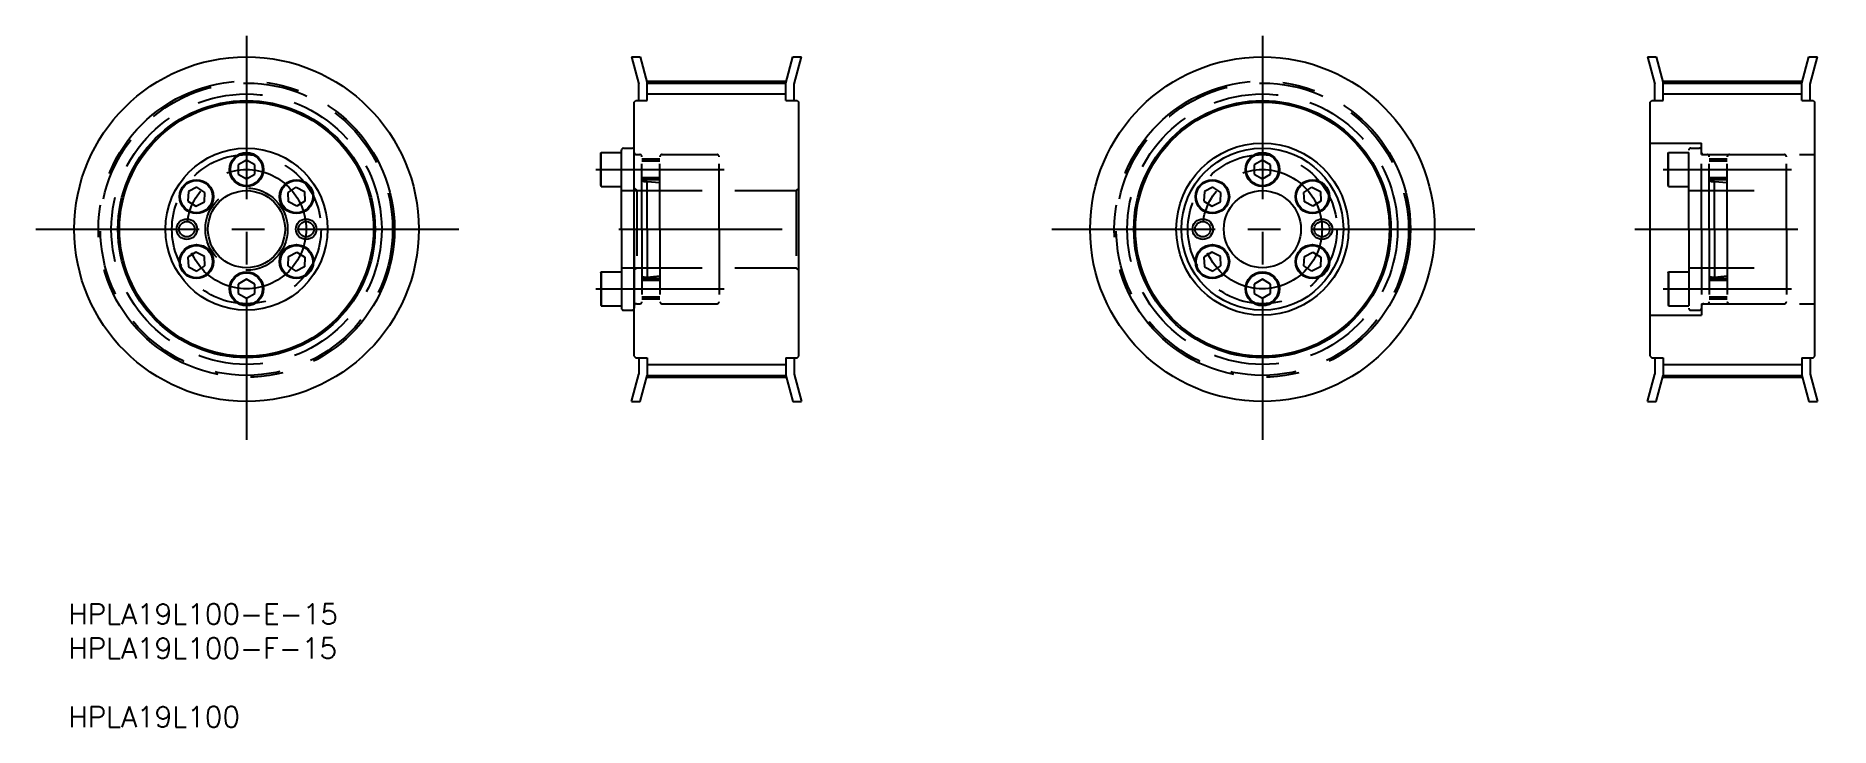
# Model space of a CAD drawing. Extents: x 9 to 358, y 5 to 140.
import ezdxf

# ---------------------------------------------------------------- set-up
doc = ezdxf.new("R2010")
doc.units = 0
doc.linetypes.add('CENTER', pattern=[50.8, 31.75, -6.35, 6.35, -6.35])
doc.linetypes.add('DASHED', pattern=[19.05, 12.7, -6.35])
doc.layers.get('0').update_dxf_attribs({"linetype": 'CONTINUOUS'})
doc.layers.add('CENTER', color=1, linetype='CENTER')
doc.styles.add('MISUMI', font='txt.shx')

# ---------------------------------------------------------------- blocks, each defined once
blk = doc.blocks.new('*U5')
at = {"color": 7, "linetype": 'CONTINUOUS', "style": 'MISUMI'}
for s, p in [('HPLA19L100-E-15', (15.05, 25.31)), ('HPLA19L100-F-15', (15.05, 18.65)), ('HPLA19L100', (15.05, 5.31))]:
    blk.add_text(s, height=4, dxfattribs=at).set_placement(p)

msp = doc.modelspace()

# ---------------------------------------------------------------- linework, layer by layer
at = {"color": 7, "linetype": 'CONTINUOUS'}
for p, q in [((124.62, 135.64), (126.04, 130.35)), ((124.62, 135.64), (126.28, 135.64)), ((126.28, 135.64), (127.64, 130.56)), ((154.64, 130.56), (156, 135.64)), ((156, 135.64), (157.66, 135.64)), ((156.24, 130.35), (157.66, 135.64)), ((322.19, 135.64), (323.61, 130.35)), ((322.19, 135.64), (323.85, 135.64)), ((323.85, 135.64), (325.21, 130.56)), ((352.21, 130.56), (353.57, 135.64)), ((353.57, 135.64), (355.23, 135.64)), ((353.81, 130.35), (355.23, 135.64)), ((126.04, 127.14), (126.04, 130.35)), ((127.64, 130.56), (154.64, 130.56)), ((127.64, 127.14), (127.64, 130.56)), ((154.64, 127.14), (154.64, 130.56)), ((156.24, 127.14), (156.24, 130.35)), ((323.61, 127.14), (323.61, 130.35)), ((325.21, 130.56), (352.21, 130.56)), ((325.21, 127.14), (325.21, 130.56)), ((352.21, 127.14), (352.21, 130.56)), ((353.81, 127.14), (353.81, 130.35)), ((125.14, 126.84), (125.44, 127.14)), ((125.14, 77.44), (125.14, 126.84)), ((125.44, 127.14), (127.64, 127.14)), ((154.64, 127.14), (156.84, 127.14)), ((156.84, 127.14), (157.14, 126.84)), ((157.14, 77.44), (157.14, 126.84)), ((322.71, 126.84), (323.01, 127.14)), ((322.71, 77.44), (322.71, 126.84)), ((323.01, 127.14), (325.21, 127.14)), ((352.21, 127.14), (354.41, 127.14)), ((354.41, 127.14), (354.71, 126.84)), ((354.71, 77.44), (354.71, 126.84)), ((49.73, 115.59), (48.13, 114.67)), ((51.33, 114.67), (49.73, 115.59)), ((118.64, 116.88), (118.73, 117.04)), ((118.64, 110.61), (118.64, 116.88)), ((118.73, 110.44), (118.73, 117.04)), ((118.73, 117.04), (122.64, 117.04)), ((122.64, 102.14), (122.64, 117.49)), ((122.64, 110.44), (122.64, 117.04)), ((122.64, 111.74), (122.64, 115.74)), ((123.04, 117.89), (124.74, 117.89)), ((125.14, 102.14), (125.14, 117.49)), ((247.3, 115.59), (245.7, 114.67)), ((248.9, 114.67), (247.3, 115.59)), ((48.13, 114.67), (48.13, 112.82)), ((48.13, 112.82), (49.73, 111.9)), ((49.73, 111.9), (51.33, 112.82)), ((50.53, 115.13), (50.53, 115.13)), ((50.93, 114.9), (50.93, 114.9)), ((51.33, 112.82), (51.33, 114.67)), ((245.7, 114.67), (245.7, 112.82)), ((245.7, 112.82), (247.3, 111.9)), ((247.3, 111.9), (248.9, 112.82)), ((248.1, 115.13), (248.1, 115.13)), ((248.5, 114.9), (248.5, 114.9)), ((248.9, 112.82), (248.9, 114.67)), ((38.45, 109.47), (38.35, 107.62)), ((40.1, 110.31), (38.45, 109.47)), ((41.65, 109.3), (40.1, 110.31)), ((41.55, 107.46), (41.65, 109.3)), ((57.81, 109.3), (59.36, 110.31)), ((57.91, 107.46), (57.81, 109.3)), ((59.36, 110.31), (61.01, 109.47)), ((61.01, 109.47), (61.1, 107.62)), ((118.64, 110.61), (118.73, 110.44)), ((118.73, 110.44), (122.64, 110.44)), ((236.02, 109.47), (235.92, 107.62)), ((237.67, 110.31), (236.02, 109.47)), ((239.22, 109.3), (237.67, 110.31)), ((239.12, 107.46), (239.22, 109.3)), ((255.38, 109.3), (256.93, 110.31)), ((255.48, 107.46), (255.38, 109.3)), ((256.93, 110.31), (258.58, 109.47)), ((258.58, 109.47), (258.67, 107.62)), ((38.35, 107.62), (39.9, 106.62)), ((39.9, 106.62), (41.55, 107.46)), ((59.55, 106.62), (57.91, 107.46)), ((61.1, 107.62), (59.55, 106.62)), ((235.92, 107.62), (237.47, 106.62)), ((237.47, 106.62), (239.12, 107.46)), ((257.12, 106.62), (255.48, 107.46)), ((258.67, 107.62), (257.12, 106.62)), ((122.64, 102.14), (122.64, 86.79)), ((125.14, 102.14), (125.14, 86.79)), ((39.9, 97.67), (38.35, 96.67)), ((38.35, 96.67), (38.45, 94.82)), ((38.45, 94.82), (40.1, 93.98)), ((41.55, 96.83), (39.9, 97.67)), ((40.1, 93.98), (41.65, 94.99)), ((41.65, 94.99), (41.55, 96.83)), ((57.81, 94.99), (57.91, 96.83)), ((59.36, 93.98), (57.81, 94.99)), ((57.91, 96.83), (59.55, 97.67)), ((61.01, 94.82), (59.36, 93.98)), ((59.55, 97.67), (61.1, 96.67)), ((61.1, 96.67), (61.01, 94.82)), ((237.47, 97.67), (235.92, 96.67)), ((235.92, 96.67), (236.02, 94.82)), ((236.02, 94.82), (237.67, 93.98)), ((239.12, 96.83), (237.47, 97.67)), ((237.67, 93.98), (239.22, 94.99)), ((239.22, 94.99), (239.12, 96.83)), ((255.38, 94.99), (255.48, 96.83)), ((256.93, 93.98), (255.38, 94.99)), ((255.48, 96.83), (257.12, 97.67)), ((258.58, 94.82), (256.93, 93.98)), ((257.12, 97.67), (258.67, 96.67)), ((258.67, 96.67), (258.58, 94.82)), ((49.73, 92.39), (48.13, 91.47)), ((48.13, 91.47), (48.13, 89.62)), ((51.33, 91.47), (49.73, 92.39)), ((51.33, 89.62), (51.33, 91.47)), ((118.64, 93.68), (118.73, 93.84)), ((118.64, 93.68), (118.64, 87.41)), ((118.73, 93.84), (122.64, 93.84)), ((118.73, 93.84), (118.73, 87.24)), ((122.64, 93.84), (122.64, 87.24)), ((122.64, 92.54), (122.64, 88.54)), ((247.3, 92.39), (245.7, 91.47)), ((245.7, 91.47), (245.7, 89.62)), ((248.9, 91.47), (247.3, 92.39)), ((248.9, 89.62), (248.9, 91.47)), ((48.13, 89.62), (49.73, 88.7)), ((49.73, 88.7), (51.33, 89.62)), ((118.64, 87.41), (118.73, 87.24)), ((118.73, 87.24), (122.64, 87.24)), ((245.7, 89.62), (247.3, 88.7)), ((247.3, 88.7), (248.9, 89.62)), ((123.04, 86.39), (124.74, 86.39)), ((125.14, 77.44), (125.44, 77.14)), ((125.44, 77.14), (127.64, 77.14)), ((126.04, 77.14), (126.04, 73.94)), ((127.64, 77.14), (127.64, 73.72)), ((154.64, 77.14), (154.64, 73.72)), ((154.64, 77.14), (156.84, 77.14)), ((156.24, 77.14), (156.24, 73.94)), ((156.84, 77.14), (157.14, 77.44)), ((322.71, 77.44), (323.01, 77.14)), ((323.01, 77.14), (325.21, 77.14)), ((323.61, 77.14), (323.61, 73.94)), ((325.21, 77.14), (325.21, 73.72)), ((352.21, 77.14), (352.21, 73.72)), ((352.21, 77.14), (354.41, 77.14)), ((353.81, 77.14), (353.81, 73.94)), ((354.41, 77.14), (354.71, 77.44)), ((124.62, 68.64), (126.04, 73.94)), ((126.28, 68.64), (127.64, 73.72)), ((127.64, 73.72), (154.64, 73.72)), ((154.64, 73.72), (156, 68.64)), ((156.24, 73.94), (157.66, 68.64)), ((322.19, 68.64), (323.61, 73.94)), ((323.85, 68.64), (325.21, 73.72)), ((325.21, 73.72), (352.21, 73.72)), ((352.21, 73.72), (353.57, 68.64)), ((353.81, 73.94), (355.23, 68.64)), ((124.62, 68.64), (126.28, 68.64)), ((156, 68.64), (157.66, 68.64)), ((322.19, 68.64), (323.85, 68.64)), ((353.57, 68.64), (355.23, 68.64))]:
    msp.add_line(p, q, dxfattribs=at)
at = {"color": 3, "linetype": 'CONTINUOUS'}
for p, q in [((127.64, 128.43), (154.64, 128.43)), ((325.21, 128.43), (352.21, 128.43)), ((127.64, 75.85), (154.64, 75.85)), ((325.21, 75.85), (352.21, 75.85))]:
    msp.add_line(p, q, dxfattribs=at)
at = {"color": 3, "linetype": 'DASHED'}
for p, q in [((322.71, 118.89), (332.71, 118.89)), ((332.71, 116.64), (332.71, 118.89)), ((125.55, 116.64), (126.24, 116.64)), ((126.64, 102.14), (126.64, 116.24)), ((130.14, 115.74), (126.64, 115.74)), ((130.14, 115.34), (126.64, 115.34)), ((130.14, 102.14), (130.14, 116.24)), ((130.54, 116.64), (141.24, 116.64)), ((141.64, 102.14), (141.64, 116.24)), ((326.21, 116.88), (326.3, 117.04)), ((326.21, 110.61), (326.21, 116.88)), ((326.3, 110.44), (326.3, 117.04)), ((326.3, 117.04), (330.21, 117.04)), ((330.21, 102.14), (330.21, 117.49)), ((330.21, 110.44), (330.21, 117.04)), ((330.21, 111.74), (330.21, 115.74)), ((330.61, 117.89), (332.31, 117.89)), ((332.71, 102.14), (332.71, 117.49)), ((332.71, 116.64), (354.71, 116.64)), ((333.12, 116.64), (333.81, 116.64)), ((334.21, 102.14), (334.21, 116.24)), ((337.71, 115.74), (334.21, 115.74)), ((337.71, 115.34), (334.21, 115.34)), ((337.71, 102.14), (337.71, 116.24)), ((338.11, 116.64), (348.81, 116.64)), ((349.21, 102.14), (349.21, 116.24)), ((130.14, 112.14), (126.64, 112.14)), ((130.14, 111.74), (126.65, 111.74)), ((337.71, 112.14), (334.21, 112.14)), ((337.71, 111.74), (334.22, 111.74)), ((122.64, 109.64), (141.64, 109.64)), ((125.14, 110.14), (125.64, 109.64)), ((125.64, 109.64), (125.64, 94.64)), ((125.64, 109.64), (156.64, 109.64)), ((127.05, 111.44), (127.64, 111.44)), ((127.64, 111.44), (130.14, 111.19)), ((127.64, 102.14), (127.64, 111.44)), ((157.14, 110.14), (156.64, 109.64)), ((156.64, 109.64), (156.64, 94.64)), ((326.21, 110.61), (326.3, 110.44)), ((326.3, 110.44), (330.21, 110.44)), ((330.21, 109.64), (349.21, 109.64)), ((334.62, 111.44), (335.21, 111.44)), ((335.21, 111.44), (337.71, 111.19)), ((335.21, 102.14), (335.21, 111.44)), ((126.64, 102.14), (126.64, 88.04)), ((127.64, 102.14), (127.64, 92.84)), ((130.14, 102.14), (130.14, 88.04)), ((141.64, 102.14), (141.64, 88.04)), ((330.21, 102.14), (330.21, 86.79)), ((332.71, 102.14), (332.71, 86.79)), ((334.21, 102.14), (334.21, 88.04)), ((335.21, 102.14), (335.21, 92.84)), ((337.71, 102.14), (337.71, 88.04)), ((349.21, 102.14), (349.21, 88.04)), ((122.64, 94.64), (141.64, 94.64)), ((125.14, 94.14), (125.64, 94.64)), ((125.64, 94.64), (156.64, 94.64)), ((157.14, 94.14), (156.64, 94.64)), ((330.21, 94.64), (349.21, 94.64)), ((130.14, 92.14), (126.64, 92.14)), ((130.14, 92.54), (126.65, 92.54)), ((127.05, 92.84), (127.64, 92.84)), ((127.64, 92.84), (130.14, 93.09)), ((326.21, 93.68), (326.3, 93.84)), ((326.21, 93.68), (326.21, 87.41)), ((326.3, 93.84), (330.21, 93.84)), ((326.3, 93.84), (326.3, 87.24)), ((330.21, 93.84), (330.21, 87.24)), ((330.21, 92.54), (330.21, 88.54)), ((337.71, 92.14), (334.21, 92.14)), ((337.71, 92.54), (334.22, 92.54)), ((334.62, 92.84), (335.21, 92.84)), ((335.21, 92.84), (337.71, 93.09)), ((125.55, 87.64), (126.24, 87.64)), ((130.14, 88.94), (126.64, 88.94)), ((130.14, 88.54), (126.64, 88.54)), ((130.54, 87.64), (141.24, 87.64)), ((326.21, 87.41), (326.3, 87.24)), ((326.3, 87.24), (330.21, 87.24)), ((332.71, 87.64), (332.71, 85.39)), ((332.71, 87.64), (354.71, 87.64)), ((333.12, 87.64), (333.81, 87.64)), ((337.71, 88.94), (334.21, 88.94)), ((337.71, 88.54), (334.21, 88.54)), ((338.11, 87.64), (348.81, 87.64)), ((322.71, 85.39), (332.71, 85.39)), ((330.61, 86.39), (332.31, 86.39))]:
    msp.add_line(p, q, dxfattribs=at)
at = {"color": 7, "linetype": 'CONTINUOUS'}
for centre, radius in [((49.73, 102.14), 33.5), ((247.3, 102.14), 33.5), ((49.73, 102.14), 25), ((49.73, 102.14), 24.7), ((247.3, 102.14), 25), ((247.3, 102.14), 24.7), ((247.3, 102.14), 16.75), ((49.73, 102.14), 15.75), ((49.73, 113.74), 3.3), ((49.73, 113.74), 3.14), ((247.3, 102.14), 15.75), ((247.3, 113.74), 3.3), ((247.3, 113.74), 3.14), ((40, 108.46), 3.3), ((59.46, 108.46), 3.3), ((237.57, 108.46), 3.3), ((257.03, 108.46), 3.3), ((40, 108.46), 3.14), ((49.73, 102.14), 7.5), ((59.46, 108.46), 3.14), ((237.57, 108.46), 3.14), ((247.3, 102.14), 7.5), ((257.03, 108.46), 3.14), ((38.13, 102.14), 1.5), ((61.33, 102.14), 1.5), ((235.7, 102.14), 2), ((235.7, 102.14), 1.5), ((258.9, 102.14), 2), ((258.9, 102.14), 1.5), ((40, 95.83), 3.3), ((40, 95.83), 3.14), ((59.46, 95.83), 3.3), ((59.46, 95.83), 3.14), ((237.57, 95.83), 3.3), ((237.57, 95.83), 3.14), ((257.03, 95.83), 3.3), ((257.03, 95.83), 3.14), ((49.73, 90.54), 3.3), ((49.73, 90.54), 3.14), ((247.3, 90.54), 3.3), ((247.3, 90.54), 3.14)]:
    msp.add_circle(centre, radius, dxfattribs=at)
at = {"color": 3, "linetype": 'DASHED'}
for centre, radius in [((49.73, 102.14), 28.42), ((247.3, 102.14), 28.42), ((49.73, 102.14), 26.29), ((247.3, 102.14), 26.29), ((49.73, 102.14), 14.5), ((247.3, 102.14), 14.5), ((49.73, 102.14), 8)]:
    msp.add_circle(centre, radius, dxfattribs=at)
at = {"color": 3}
for centre in [(38.13, 102.14), (61.33, 102.14)]:
    msp.add_circle(centre, 2, dxfattribs=at)
at = {"color": 7, "linetype": 'CONTINUOUS'}
for centre, start, end in [((123.04, 117.49), 90, 180), ((124.74, 117.49), 0, 90), ((123.04, 86.79), 180, 270), ((124.74, 86.79), 270, 0)]:
    msp.add_arc(centre, 0.4, start, end, dxfattribs=at)
at = {"color": 3, "linetype": 'DASHED'}
for centre, radius, start, end in [((125.55, 117.05), 0.41, 180, 270), ((126.24, 116.24), 0.4, 0, 90), ((130.54, 116.24), 0.4, 90, 180), ((141.24, 116.24), 0.4, 0, 90), ((330.61, 117.49), 0.4, 90, 180), ((332.31, 117.49), 0.4, 0, 90), ((333.12, 117.05), 0.41, 180, 270), ((333.81, 116.24), 0.4, 0, 90), ((338.11, 116.24), 0.4, 90, 180), ((348.81, 116.24), 0.4, 0, 90), ((127.05, 111.85), 0.41, 180, 270), ((334.62, 111.85), 0.41, 180, 270), ((127.05, 92.43), 0.41, 90, 180), ((334.62, 92.43), 0.41, 90, 180), ((125.55, 87.23), 0.41, 90, 180), ((126.24, 88.04), 0.4, 270, 0), ((130.54, 88.04), 0.4, 180, 270), ((141.24, 88.04), 0.4, 270, 0), ((333.12, 87.23), 0.41, 90, 180), ((333.81, 88.04), 0.4, 270, 0), ((338.11, 88.04), 0.4, 180, 270), ((348.81, 88.04), 0.4, 270, 0), ((330.61, 86.79), 0.4, 180, 270), ((332.31, 86.79), 0.4, 270, 0)]:
    msp.add_arc(centre, radius, start, end, dxfattribs=at)
at = {"layer": 'CENTER', "color": 1, "linetype": 'CENTER'}
for p, q in [((49.73, 139.73), (49.73, 61.2)), ((247.3, 139.73), (247.3, 61.2)), ((127.54, 130.95), (154.74, 130.95)), ((325.11, 130.95), (352.31, 130.95)), ((117.64, 113.74), (142.64, 113.74)), ((325.21, 113.74), (350.21, 113.74)), ((8.77, 102.14), (91.02, 102.14)), ((122.14, 102.14), (160.14, 102.14)), ((206.34, 102.14), (288.59, 102.14)), ((319.71, 102.14), (357.71, 102.14)), ((117.64, 90.54), (142.64, 90.54)), ((325.21, 90.54), (350.21, 90.54)), ((127.54, 73.34), (154.74, 73.34)), ((325.11, 73.34), (352.31, 73.34))]:
    msp.add_line(p, q, dxfattribs=at)
for centre, radius in [((49.73, 102.14), 28.8), ((247.3, 102.14), 28.8), ((49.73, 102.14), 11.6), ((247.3, 102.14), 11.6)]:
    msp.add_circle(centre, radius, dxfattribs=at)

# ---------------------------------------------------------------- block references
at = {"color": 7, "linetype": 'CONTINUOUS'}
msp.add_blockref('*U5', (0, 0), dxfattribs=at)

doc.saveas('drawing.dxf')
